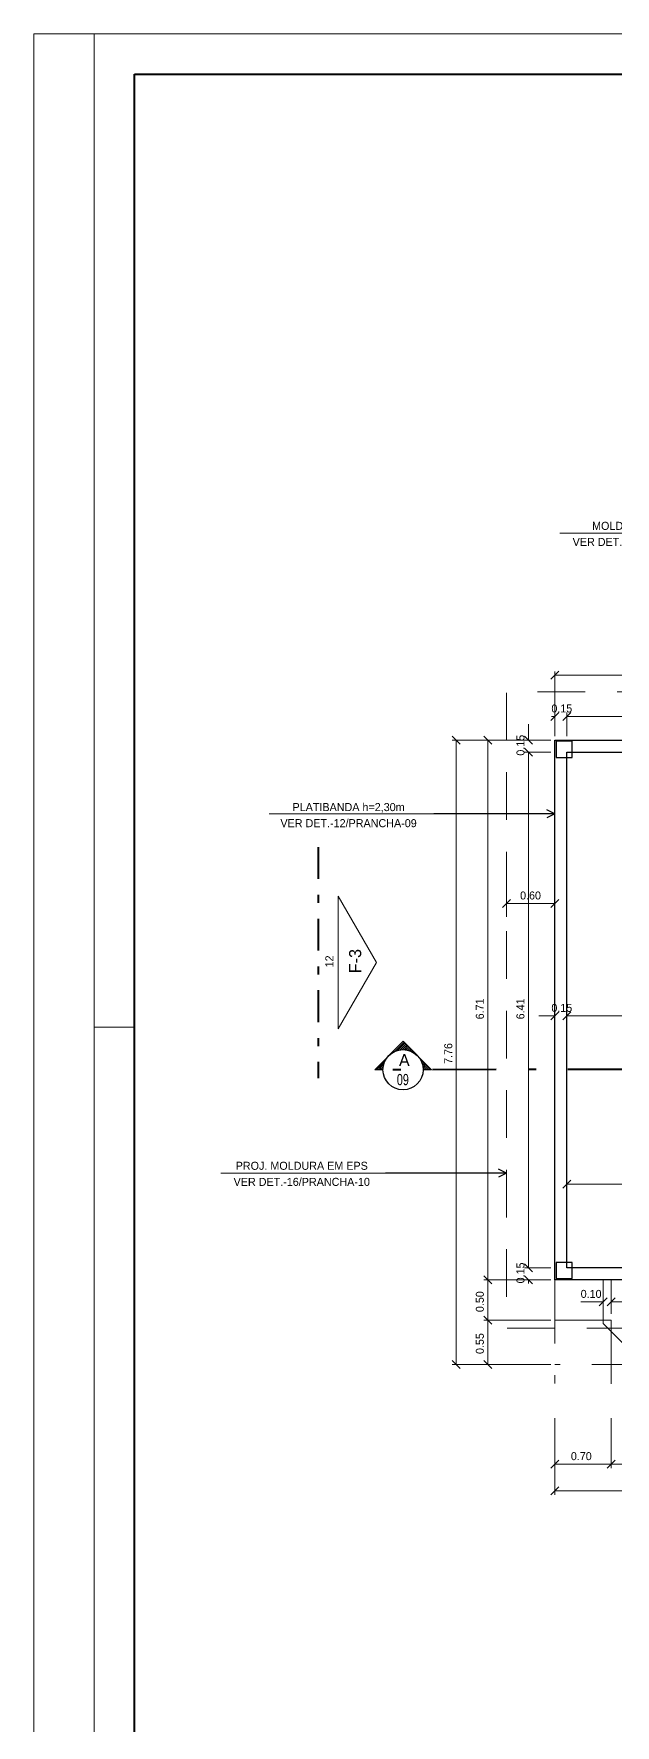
# Model space of a CAD drawing. Header units: metres. Extents: x 3.9 to 63.3, y 8 to 50.1.
# Drawn here: x 3.9 to 11.12, y 29.04 to 50.07 of the extents above; entities that cross this region are included whole.
import ezdxf
from ezdxf.enums import TextEntityAlignment as Align

# ---------------------------------------------------------------- set-up
doc = ezdxf.new("R2010")
doc.units = ezdxf.units.M
doc.header["$MEASUREMENT"] = 0
for name, pattern in [('DGN Style 2', [0.988287, 0.592972, -0.395315]), ('DGN Style 3', [1.383601, 0.988287, -0.395315]), ('DGN Style 4', [1.582247, 0.790629, -0.395315, 0.000988287, -0.395315])]:
    doc.linetypes.add(name, pattern=pattern)
doc.layers.get('Defpoints').update_dxf_attribs({"lineweight": 0})
doc.layers.add('6', color=6, linetype='Continuous')
for name, color, linetype, lineweight in [('CORNIJAS_VAR NA PLANTA PTIPO 1', 7, 'Continuous', 0), ('Level 12', 7, 'Continuous', 0), ('Level 27-1', 7, 'Continuous', 0), ('Level 3', 7, 'Continuous', 0), ('Level 39', 7, 'Continuous', 0), ('Level 60-1', 7, 'Continuous', 0), ('Level 62-1', 7, 'Continuous', 0), ('Level 63', 7, 'Continuous', 0)]:
    doc.layers.add(name, color=color, linetype=linetype, lineweight=lineweight)
doc.styles.add('Style-INTL_ENGINEERING', font='INTL_ENGINEERING.shx')
doc.dimstyles.get("Standard").update_dxf_attribs({"dimtxt": 0.18, "dimasz": 0.18, "dimexe": 0.18, "dimexo": 0.0625, "dimgap": 0.09, "dimtad": 0, "dimtih": 1, "dimtoh": 1, "dimdec": 4, "dimzin": 1, "dimdsep": 46, "dimtxsty": 'Standard', "dimcen": 0, "dimadec": 0, "dimazin": 0, "dimtfac": 1, "dimtdec": 4, "dimtofl": 0, "dimtmove": 0, "dimatfit": 3, "dimfxl": 0, "dimtolj": 1, "dimtzin": 1, "dimarcsym": 0})

# ---------------------------------------------------------------- blocks, each defined once
blk = doc.blocks.new('*D425')
at = {"layer": 'Defpoints', "color": 2, "linetype": 'Continuous', "lineweight": 0}
for p, q in [((10.375, 32.86), (10.375, 31.906)), ((50.625, 32.86), (50.625, 31.906)), ((10.325, 31.906), (10.424, 32.006)), ((50.674, 32.006), (50.575, 31.906)), ((50.625, 31.956), (10.375, 31.956))]:
    blk.add_line(p, q, dxfattribs=at)
at = {"layer": 'Defpoints'}
for p in [(10.375, 32.909), (50.625, 32.909), (10.375, 31.956), (30.5, 31.956)]:
    blk.add_point(p, dxfattribs=at)
at = {"layer": 'Defpoints', "color": 2, "linetype": 'Continuous', "lineweight": 0, "style": 'Style-INTL_ENGINEERING'}
blk.add_text('40.25', height=0.0995, dxfattribs=at).set_placement((30.309, 32.055), align=Align.MIDDLE_LEFT)
blk = doc.blocks.new('_Oblique')
at = {"color": 0, "linetype": 'ByBlock', "lineweight": -2}
blk.add_line((0.5, 0.5), (-0.5, -0.5), dxfattribs=at)
blk = doc.blocks.new('*D453')
at = {"layer": 'Defpoints', "color": 2, "linetype": 'Continuous', "lineweight": 0}
for p, q in [((11.075, 32.86), (11.075, 32.239)), ((11.625, 32.86), (11.625, 32.239)), ((11.025, 32.239), (11.124, 32.338)), ((11.625, 32.288), (11.075, 32.288)), ((11.674, 32.338), (11.575, 32.239))]:
    blk.add_line(p, q, dxfattribs=at)
at = {"layer": 'Defpoints'}
for p in [(11.075, 32.909), (11.625, 32.909), (11.075, 32.288), (11.35, 32.288)]:
    blk.add_point(p, dxfattribs=at)
at = {"layer": 'Defpoints', "color": 2, "linetype": 'Continuous', "lineweight": 0, "style": 'Style-INTL_ENGINEERING'}
blk.add_text('0.55', height=0.0995, dxfattribs=at).set_placement((11.203, 32.388), align=Align.MIDDLE_LEFT)
blk = doc.blocks.new('*D454')
at = {"layer": 'Defpoints', "color": 2, "linetype": 'Continuous', "lineweight": 0}
for p, q in [((10.375, 32.86), (10.375, 32.239)), ((11.075, 32.86), (11.075, 32.239)), ((10.325, 32.239), (10.424, 32.338)), ((11.075, 32.288), (10.375, 32.288)), ((11.124, 32.338), (11.025, 32.239))]:
    blk.add_line(p, q, dxfattribs=at)
at = {"layer": 'Defpoints'}
for p in [(10.375, 32.909), (11.075, 32.909), (10.375, 32.288), (10.725, 32.288)]:
    blk.add_point(p, dxfattribs=at)
at = {"layer": 'Defpoints', "color": 2, "linetype": 'Continuous', "lineweight": 0, "style": 'Style-INTL_ENGINEERING'}
blk.add_text('0.70', height=0.0995, dxfattribs=at).set_placement((10.574, 32.388), align=Align.MIDDLE_LEFT)
blk = doc.blocks.new('*D455')
at = {"layer": 'Defpoints', "color": 2, "linetype": 'Continuous', "lineweight": 0}
for p, q in [((9.725, 39.209), (9.824, 39.308)), ((9.775, 39.091), (9.775, 39.308)), ((9.943, 39.258), (9.775, 39.258)), ((9.775, 39.258), (10.375, 39.258)), ((10.424, 39.308), (10.325, 39.209)), ((10.375, 38.938), (10.375, 39.308))]:
    blk.add_line(p, q, dxfattribs=at)
at = {"layer": 'Defpoints'}
for p in [(9.775, 39.258), (10.096, 39.258), (9.775, 39.041), (10.375, 38.889)]:
    blk.add_point(p, dxfattribs=at)
at = {"layer": 'Defpoints', "color": 2, "linetype": 'Continuous', "lineweight": 0, "style": 'Style-INTL_ENGINEERING'}
blk.add_text('0.60', height=0.0995, dxfattribs=at).set_placement((9.943, 39.358), align=Align.MIDDLE_LEFT)
blk = doc.blocks.new('*D457')
at = {"layer": 'Defpoints', "color": 2, "linetype": 'Continuous', "lineweight": 0}
for p, q in [((9.996, 41.189), (10.096, 41.089)), ((10.325, 41.139), (9.996, 41.139)), ((10.046, 34.729), (10.046, 41.139)), ((10.096, 34.679), (9.996, 34.779)), ((10.325, 34.729), (9.996, 34.729))]:
    blk.add_line(p, q, dxfattribs=at)
at = {"layer": 'Defpoints'}
for p in [(10.046, 41.139), (10.375, 41.139), (10.046, 37.934), (10.375, 34.729)]:
    blk.add_point(p, dxfattribs=at)
at = {"layer": 'Defpoints', "color": 2, "linetype": 'Continuous', "lineweight": 0, "style": 'Style-INTL_ENGINEERING'}
blk.add_text('6.41', height=0.0995, rotation=90, dxfattribs=at).set_placement((9.947, 37.818), align=Align.MIDDLE_LEFT)
blk = doc.blocks.new('*D458')
at = {"layer": 'Defpoints', "color": 2, "linetype": 'Continuous', "lineweight": 0}
for p, q in [((10.046, 41.489), (10.046, 41.289)), ((10.096, 41.239), (9.996, 41.339)), ((10.325, 41.289), (9.996, 41.289)), ((9.996, 41.189), (10.096, 41.089)), ((10.325, 41.139), (9.996, 41.139)), ((10.046, 41.096), (10.046, 41.139))]:
    blk.add_line(p, q, dxfattribs=at)
at = {"layer": 'Defpoints'}
for p in [(10.046, 41.289), (10.046, 41.214), (10.375, 41.289), (10.375, 41.139)]:
    blk.add_point(p, dxfattribs=at)
at = {"layer": 'Defpoints', "color": 2, "linetype": 'Continuous', "lineweight": 0, "style": 'Style-INTL_ENGINEERING'}
blk.add_text('0.15', height=0.0995, rotation=90, dxfattribs=at).set_placement((9.947, 41.096), align=Align.MIDDLE_LEFT)
blk = doc.blocks.new('*D456')
at = {"layer": 'Defpoints', "color": 2, "linetype": 'Continuous', "lineweight": 0}
for p, q in [((10.046, 34.929), (10.046, 34.729)), ((10.096, 34.679), (9.996, 34.779)), ((10.325, 34.729), (9.996, 34.729)), ((9.996, 34.629), (10.096, 34.529)), ((10.325, 34.579), (9.996, 34.579)), ((10.046, 34.536), (10.046, 34.579))]:
    blk.add_line(p, q, dxfattribs=at)
at = {"layer": 'Defpoints'}
for p in [(10.046, 34.729), (10.375, 34.729), (10.046, 34.654), (10.375, 34.579)]:
    blk.add_point(p, dxfattribs=at)
at = {"layer": 'Defpoints', "color": 2, "linetype": 'Continuous', "lineweight": 0, "style": 'Style-INTL_ENGINEERING'}
blk.add_text('0.15', height=0.0995, rotation=90, dxfattribs=at).set_placement((9.947, 34.536), align=Align.MIDDLE_LEFT)
blk = doc.blocks.new('*D460')
at = {"layer": 'Defpoints', "color": 2, "linetype": 'Continuous', "lineweight": 0}
for p, q in [((9.491, 34.629), (9.591, 34.529)), ((10.325, 34.579), (9.492, 34.579)), ((9.541, 34.579), (9.541, 34.079)), ((9.591, 34.029), (9.491, 34.129)), ((10.325, 34.079), (9.492, 34.079))]:
    blk.add_line(p, q, dxfattribs=at)
at = {"layer": 'Defpoints'}
for p in [(10.375, 34.579), (9.541, 34.329), (9.541, 34.079), (10.375, 34.079)]:
    blk.add_point(p, dxfattribs=at)
at = {"layer": 'Defpoints', "color": 2, "linetype": 'Continuous', "lineweight": 0, "style": 'Style-INTL_ENGINEERING'}
blk.add_text('0.50', height=0.0995, rotation=90, dxfattribs=at).set_placement((9.442, 34.179), align=Align.MIDDLE_LEFT)
blk = doc.blocks.new('*D461')
at = {"layer": 'Defpoints', "color": 2, "linetype": 'Continuous', "lineweight": 0}
for p, q in [((9.491, 34.129), (9.591, 34.029)), ((10.325, 34.079), (9.492, 34.079)), ((9.541, 34.079), (9.541, 33.529)), ((9.591, 33.479), (9.491, 33.579)), ((10.325, 33.529), (9.492, 33.529))]:
    blk.add_line(p, q, dxfattribs=at)
at = {"layer": 'Defpoints'}
for p in [(10.375, 34.079), (9.541, 33.804), (9.541, 33.529), (10.375, 33.529)]:
    blk.add_point(p, dxfattribs=at)
at = {"layer": 'Defpoints', "color": 2, "linetype": 'Continuous', "lineweight": 0, "style": 'Style-INTL_ENGINEERING'}
blk.add_text('0.55', height=0.0995, rotation=90, dxfattribs=at).set_placement((9.442, 33.658), align=Align.MIDDLE_LEFT)
blk = doc.blocks.new('*D459')
at = {"layer": 'Defpoints', "color": 2, "linetype": 'Continuous', "lineweight": 0}
for p, q in [((9.491, 41.339), (9.591, 41.239)), ((10.325, 41.289), (9.492, 41.289)), ((9.541, 41.289), (9.541, 34.579)), ((9.591, 34.529), (9.491, 34.629)), ((10.325, 34.579), (9.492, 34.579))]:
    blk.add_line(p, q, dxfattribs=at)
at = {"layer": 'Defpoints'}
for p in [(10.375, 41.289), (9.541, 37.934), (9.541, 34.579), (10.375, 34.579)]:
    blk.add_point(p, dxfattribs=at)
at = {"layer": 'Defpoints', "color": 2, "linetype": 'Continuous', "lineweight": 0, "style": 'Style-INTL_ENGINEERING'}
blk.add_text('6.71', height=0.0995, rotation=90, dxfattribs=at).set_placement((9.442, 37.818), align=Align.MIDDLE_LEFT)
blk = doc.blocks.new('*D462')
at = {"layer": 'Defpoints', "color": 2, "linetype": 'Continuous', "lineweight": 0}
for p, q in [((9.1, 41.339), (9.199, 41.239)), ((10.325, 41.289), (9.1, 41.289)), ((9.149, 41.289), (9.149, 33.529)), ((9.199, 33.479), (9.1, 33.579)), ((10.325, 33.529), (9.1, 33.529))]:
    blk.add_line(p, q, dxfattribs=at)
at = {"layer": 'Defpoints'}
for p in [(10.375, 41.289), (9.149, 37.409), (9.149, 33.529), (10.375, 33.529)]:
    blk.add_point(p, dxfattribs=at)
at = {"layer": 'Defpoints', "color": 2, "linetype": 'Continuous', "lineweight": 0, "style": 'Style-INTL_ENGINEERING'}
blk.add_text('7.76', height=0.0995, rotation=90, dxfattribs=at).set_placement((9.05, 37.264), align=Align.MIDDLE_LEFT)
blk = doc.blocks.new('*D464')
at = {"layer": 'Defpoints', "color": 2, "linetype": 'Continuous', "lineweight": 0}
for p, q in [((10.475, 41.534), (10.574, 41.634)), ((10.525, 41.339), (10.525, 41.633)), ((14.184, 41.634), (14.085, 41.534)), ((14.135, 41.339), (14.135, 41.633)), ((10.525, 41.584), (14.135, 41.584))]:
    blk.add_line(p, q, dxfattribs=at)
at = {"layer": 'Defpoints'}
for p in [(12.33, 41.584), (14.135, 41.584), (10.525, 41.289), (14.135, 41.289)]:
    blk.add_point(p, dxfattribs=at)
at = {"layer": 'Defpoints', "color": 2, "linetype": 'Continuous', "lineweight": 0, "style": 'Style-INTL_ENGINEERING'}
blk.add_text('3.61', height=0.0995, dxfattribs=at).set_placement((12.213, 41.683), align=Align.MIDDLE_LEFT)
blk = doc.blocks.new('*D463')
at = {"layer": 'Defpoints', "color": 2, "linetype": 'Continuous', "lineweight": 0}
for p, q in [((10.424, 41.634), (10.325, 41.534)), ((10.375, 41.339), (10.375, 41.633)), ((10.475, 41.534), (10.574, 41.634)), ((10.525, 41.339), (10.525, 41.633)), ((10.332, 41.584), (10.375, 41.584)), ((10.724, 41.584), (10.525, 41.584))]:
    blk.add_line(p, q, dxfattribs=at)
at = {"layer": 'Defpoints'}
for p in [(10.45, 41.584), (10.525, 41.584), (10.375, 41.289), (10.525, 41.289)]:
    blk.add_point(p, dxfattribs=at)
at = {"layer": 'Defpoints', "color": 2, "linetype": 'Continuous', "lineweight": 0, "style": 'Style-INTL_ENGINEERING'}
blk.add_text('0.15', height=0.0995, dxfattribs=at).set_placement((10.332, 41.683), align=Align.MIDDLE_LEFT)
blk = doc.blocks.new('*D470')
at = {"layer": 'Defpoints', "color": 2, "linetype": 'Continuous', "lineweight": 0}
for p, q in [((10.325, 42.045), (10.424, 42.145)), ((10.375, 41.339), (10.375, 42.144)), ((10.375, 42.095), (14.135, 42.095)), ((14.184, 42.145), (14.085, 42.045)), ((14.135, 42.039), (14.135, 42.144))]:
    blk.add_line(p, q, dxfattribs=at)
at = {"layer": 'Defpoints'}
for p in [(12.255, 42.095), (14.135, 42.095), (14.135, 41.989), (10.375, 41.289)]:
    blk.add_point(p, dxfattribs=at)
at = {"layer": 'Defpoints', "color": 2, "linetype": 'Continuous', "lineweight": 0, "style": 'Style-INTL_ENGINEERING'}
blk.add_text('3.76', height=0.0995, dxfattribs=at).set_placement((12.11, 42.194), align=Align.MIDDLE_LEFT)
blk = doc.blocks.new('*D570')
at = {"layer": 'Defpoints', "color": 2, "linetype": 'Continuous', "lineweight": 0}
for p, q in [((15.185, 38.172), (15.185, 37.812)), ((10.475, 37.812), (10.574, 37.911)), ((10.525, 37.885), (10.525, 37.812)), ((15.185, 37.862), (10.525, 37.862)), ((15.234, 37.911), (15.135, 37.812))]:
    blk.add_line(p, q, dxfattribs=at)
at = {"layer": 'Defpoints'}
for p in [(15.185, 38.222), (10.525, 37.934), (10.525, 37.862), (12.855, 37.862)]:
    blk.add_point(p, dxfattribs=at)
at = {"layer": 'Defpoints', "color": 2, "linetype": 'Continuous', "lineweight": 0, "style": 'Style-INTL_ENGINEERING'}
blk.add_text('4.66', height=0.0995, dxfattribs=at).set_placement((12.707, 37.961), align=Align.MIDDLE_LEFT)
blk = doc.blocks.new('*D571')
at = {"layer": 'Defpoints', "color": 2, "linetype": 'Continuous', "lineweight": 0}
for p, q in [((10.175, 37.862), (10.375, 37.862)), ((10.424, 37.911), (10.325, 37.812)), ((10.375, 37.885), (10.375, 37.812)), ((10.475, 37.812), (10.574, 37.911)), ((10.525, 37.885), (10.525, 37.812)), ((10.567, 37.862), (10.525, 37.862))]:
    blk.add_line(p, q, dxfattribs=at)
at = {"layer": 'Defpoints'}
for p in [(10.375, 37.934), (10.375, 37.862), (10.45, 37.862), (10.525, 37.934)]:
    blk.add_point(p, dxfattribs=at)
at = {"layer": 'Defpoints', "color": 2, "linetype": 'Continuous', "lineweight": 0, "style": 'Style-INTL_ENGINEERING'}
blk.add_text('0.15', height=0.0995, dxfattribs=at).set_placement((10.332, 37.961), align=Align.MIDDLE_LEFT)
blk = doc.blocks.new('*D584')
at = {"layer": 'Defpoints', "color": 2, "linetype": 'Continuous', "lineweight": 0}
for p, q in [((10.475, 35.719), (10.574, 35.818)), ((10.525, 34.779), (10.525, 35.818)), ((16.305, 35.769), (10.525, 35.769)), ((16.354, 35.818), (16.255, 35.719)), ((16.305, 35.539), (16.305, 35.818))]:
    blk.add_line(p, q, dxfattribs=at)
at = {"layer": 'Defpoints'}
for p in [(10.525, 35.769), (13.415, 35.769), (16.305, 35.49), (10.525, 34.729)]:
    blk.add_point(p, dxfattribs=at)
at = {"layer": 'Defpoints', "color": 2, "linetype": 'Continuous', "lineweight": 0, "style": 'Style-INTL_ENGINEERING'}
blk.add_text('5.78', height=0.0995, dxfattribs=at).set_placement((13.273, 35.868), align=Align.MIDDLE_LEFT)
blk = doc.blocks.new('*D608')
at = {"layer": 'Defpoints', "color": 2, "linetype": 'Continuous', "lineweight": 0}
for p, q in [((10.975, 34.53), (10.975, 34.256)), ((11.075, 34.53), (11.075, 34.256)), ((10.696, 34.305), (10.975, 34.305)), ((11.024, 34.355), (10.925, 34.256)), ((11.025, 34.256), (11.124, 34.355)), ((11.274, 34.305), (11.075, 34.305))]:
    blk.add_line(p, q, dxfattribs=at)
at = {"layer": 'Defpoints'}
for p in [(10.975, 34.579), (11.075, 34.579), (10.818, 34.305), (11.075, 34.305)]:
    blk.add_point(p, dxfattribs=at)
at = {"layer": 'Defpoints', "color": 2, "linetype": 'Continuous', "lineweight": 0, "style": 'Style-INTL_ENGINEERING'}
blk.add_text('0.10', height=0.0995, dxfattribs=at).set_placement((10.696, 34.405), align=Align.MIDDLE_LEFT)
blk = doc.blocks.new('*U619')
at = {"layer": 'Level 3', "color": 2, "linetype": 'Continuous', "lineweight": 30}
for p, q in [((-22.105, -0.045), (-21.752, 0.308)), ((-21.752, 0.308), (-21.398, -0.045)), ((-22.002, -0.045), (-22.105, -0.045)), ((-21.398, -0.045), (-21.502, -0.045))]:
    blk.add_line(p, q, dxfattribs=at)
at = {"layer": 'Level 3', "color": 2, "linetype": 'Continuous', "lineweight": 13}
for p, q in [((-21.856, 0.182), (-21.741, 0.297)), ((-21.819, 0.196), (-21.73, 0.285)), ((-21.789, 0.202), (-21.717, 0.274)), ((-21.763, 0.204), (-21.705, 0.262)), ((-21.74, 0.204), (-21.693, 0.25)), ((-21.719, 0.202), (-21.682, 0.238)), ((-21.698, 0.199), (-21.67, 0.226)), ((-21.679, 0.194), (-21.658, 0.216)), ((-22.083, -0.045), (-21.98, 0.059)), ((-22.059, -0.045), (-21.994, 0.022)), ((-21.661, 0.188), (-21.646, 0.203)), ((-21.645, 0.181), (-21.635, 0.191)), ((-21.629, 0.173), (-21.623, 0.179)), ((-21.615, 0.164), (-21.611, 0.168)), ((-21.601, 0.154), (-21.599, 0.156)), ((-21.589, 0.144), (-21.587, 0.144)), ((-21.554, 0.108), (-21.552, 0.109)), ((-21.544, 0.093), (-21.54, 0.097)), ((-21.535, 0.079), (-21.528, 0.085)), ((-21.527, 0.064), (-21.517, 0.073)), ((-21.519, 0.047), (-21.505, 0.062)), ((-21.513, 0.03), (-21.493, 0.05)), ((-21.508, 0.011), (-21.481, 0.038)), ((-21.504, -0.009), (-21.471, 0.026)), ((-21.502, -0.03), (-21.458, 0.014)), ((-21.494, -0.045), (-21.446, 0.003)), ((-22.036, -0.044), (-21.999, -0.008)), ((-22.012, -0.045), (-22.001, -0.033)), ((-21.47, -0.045), (-21.434, -0.009)), ((-21.447, -0.045), (-21.422, -0.021)), ((-21.423, -0.045), (-21.412, -0.033)), ((-21.4, -0.044), (-21.399, -0.045))]:
    blk.add_line(p, q, dxfattribs=at)
at = {"layer": 'Level 3', "color": 2, "linetype": 'DGN Style 4', "lineweight": 40}
blk.add_line((-18.914, -0.044), (-22.252, -0.045), dxfattribs=at)
at = {"layer": 'Level 3', "color": 2, "linetype": 'Continuous', "lineweight": 30}
blk.add_circle((-21.753, -0.045), 0.25, dxfattribs=at)
at = {"layer": 'Level 3', "color": 2, "linetype": 'Continuous', "lineweight": 13}
blk.add_arc((-21.753, -0.045), 0.25, 0.0007, 180.0007, dxfattribs=at)
for p in [(-21.576, 0.132), (-21.564, 0.12)]:
    blk.add_point(p, dxfattribs=at)
at = {"layer": 'Level 3', "color": 2, "linetype": 'Continuous', "lineweight": 30, "style": 'Style-INTL_ENGINEERING'}
blk.add_text('A', height=0.15, rotation=0.0007, dxfattribs=at).set_placement((-21.804, -0.001))
at = {"layer": 'Level 3', "color": 2, "linetype": 'Continuous', "lineweight": 13, "style": 'Style-INTL_ENGINEERING', "width": 0.714283}
blk.add_text('09', height=0.14, rotation=0.0007, dxfattribs=at).set_placement((-21.681, -0.168), align=Align.MIDDLE_RIGHT)
blk = doc.blocks.new('*U620')
at = {"layer": 'Level 3', "color": 2, "linetype": 'DGN Style 4', "lineweight": 40}
blk.add_line((-0.729, -2.874), (-0.729, 2.873), dxfattribs=at)
at = {"layer": 'Level 3', "color": 2, "linetype": 'Continuous', "lineweight": 13, "extrusion": (0, 0, -1), "flags": 128}
blk.add_lwpolyline([(0.228, 1.65), (0.228, -1.651), (-0.726, -0.002)], close=True, dxfattribs=at)
at = {"layer": 'Level 3', "color": 2, "linetype": 'Continuous', "lineweight": 13, "extrusion": (0, 0, -1), "style": 'Style-INTL_ENGINEERING'}
blk.add_text('12', height=0.2, rotation=269.9993, dxfattribs=at).set_placement((0.448, -0.03), align=Align.MIDDLE_CENTER)
at = {"layer": 'Level 3', "color": 2, "linetype": 'Continuous', "lineweight": 30, "extrusion": (0, 0, -1), "style": 'Style-INTL_ENGINEERING'}
blk.add_text('F-3', height=0.3001, rotation=269.9993, dxfattribs=at).set_placement((-0.194, -0.038), align=Align.MIDDLE_CENTER)
blk = doc.blocks.new('TerminatorOpen')
at = {"color": 0, "linetype": 'ByBlock', "lineweight": -2}
for q in [(-1, 0.5), (-1, 0), (-1, -0.5)]:
    blk.add_line((0, 0), q, dxfattribs=at)
blk = doc.blocks.new('*U684')
at = {"layer": 'CORNIJAS_VAR NA PLANTA PTIPO 1', "color": 7, "linetype": 'DGN Style 3', "lineweight": 13, "flags": 128}
blk.add_lwpolyline([(-14.195, -4.27), (-18.875, -4.27), (-19.425, -3.72), (-19.425, -3.22)], dxfattribs=at)
at = {"layer": 'Level 60-1', "color": 7, "linetype": 'Continuous', "lineweight": 13, "flags": 128}
blk.add_lwpolyline([(-14.195, -4.27), (-14.195, -4.37), (-18.916, -4.37), (-19.525, -3.761), (-19.525, -3.22)], dxfattribs=at)
at = {"layer": 'Level 62-1', "color": 7, "linetype": 'Continuous', "lineweight": 13, "flags": 128}
blk.add_lwpolyline([(-14.195, -4.27), (-14.195, -4.37), (-18.916, -4.37), (-19.525, -3.761), (-19.525, -3.22)], dxfattribs=at)

msp = doc.modelspace()

# ---------------------------------------------------------------- linework, layer by layer
at = {"layer": '6', "linetype": 'Continuous'}
for points in [[(10.39, 41.075), (10.59, 41.075), (10.59, 41.275), (10.39, 41.275), (10.39, 41.075)], [(10.39, 34.595), (10.59, 34.595), (10.59, 34.795), (10.39, 34.795), (10.39, 34.595)]]:
    msp.add_lwpolyline(points, dxfattribs=at)
at = {"layer": 'Defpoints', "color": 2, "linetype": 'DGN Style 4', "lineweight": 0}
for p, q in [((10.375, 34.579), (10.375, 32.909)), ((11.075, 34.079), (10.375, 34.079)), ((11.075, 34.079), (11.075, 32.909)), ((11.625, 33.529), (10.375, 33.529))]:
    msp.add_line(p, q, dxfattribs=at)
at = {"layer": 'Level 12', "color": 2, "linetype": 'Continuous', "lineweight": 13}
for p, q in [((10.436, 43.862), (12.484, 43.862)), ((6.823, 40.372), (8.871, 40.372)), ((6.223, 35.907), (8.271, 35.907))]:
    msp.add_line(p, q, dxfattribs=at)
at = {"layer": 'Level 27-1', "color": 7, "linetype": 'DGN Style 2', "lineweight": 13, "flags": 128}
msp.add_lwpolyline([(16.305, 33.979), (9.775, 33.979), (9.775, 41.889), (15.185, 41.889)], dxfattribs=at)
at = {"layer": 'Level 39', "color": 7, "linetype": 'Continuous', "lineweight": 30, "flags": 128}
for points in [[(11.325, 34.579), (10.375, 34.579), (10.375, 41.289), (15.185, 41.289), (15.185, 41.739)], [(11.325, 34.729), (10.525, 34.729), (10.525, 41.139), (15.185, 41.139)]]:
    msp.add_lwpolyline(points, dxfattribs=at)
at = {"layer": 'Level 63', "color": 131, "linetype": 'Continuous', "lineweight": 0}
for p, q in [((4.649, 22.869), (4.649, 50.069)), ((4.649, 37.719), (5.149, 37.719))]:
    msp.add_line(p, q, dxfattribs=at)
at = {"layer": 'Level 63', "color": 131, "linetype": 'Continuous', "lineweight": 40}
for p, q in [((5.149, 8.519), (5.149, 49.569)), ((5.149, 49.569), (62.85, 49.569))]:
    msp.add_line(p, q, dxfattribs=at)
at = {"layer": 'Level 63', "color": 131, "linetype": 'Continuous', "lineweight": 0, "flags": 128}
msp.add_lwpolyline([(63.349, 50.069), (3.899, 50.069), (3.899, 8.019), (63.349, 8.019)], close=True, dxfattribs=at)

# ---------------------------------------------------------------- block references
at = {"layer": 'Level 3', "color": 2, "linetype": 'Continuous', "lineweight": 13, "extrusion": (0, 0, -1), "xscale": 0.4998882411011977, "yscale": 0.4998882411011977, "zscale": 0.4998882411011977, "rotation": 180}
msp.add_blockref('*U620', (-7.796, 38.523), dxfattribs=at)
at = {"layer": 'Level 3', "color": 2, "linetype": 'Continuous', "lineweight": 30}
msp.add_blockref('*U619', (30.241, 37.237), dxfattribs=at)
at = {"layer": 'Level 62-1', "color": 7, "linetype": 'Continuous', "lineweight": 13}
msp.add_blockref('*U684', (30.5, 37.799), dxfattribs=at)

# ---------------------------------------------------------------- texts
at = {"layer": 'Level 12', "color": 2, "linetype": 'Continuous', "lineweight": 13, "char_height": 0.1, "attachment_point": 5, "line_spacing_factor": 1.200006, "style": 'Style-INTL_ENGINEERING'}
for s, insert in [('MOLDURA EM EPS\\PVER DET.-15/PRANCHA-10\\P', (11.443, 43.852)), ('PLATIBANDA h=2,30m\\PVER DET.-12/PRANCHA-09\\P', (7.811, 40.356)), ('PROJ. MOLDURA EM EPS\\PVER DET.-16/PRANCHA-10\\P', (7.229, 35.897))]:
    msp.add_mtext(s, dxfattribs=dict(at, insert=insert))

# ---------------------------------------------------------------- dimensions: what is measured, and where the dimension line sits
at = {"layer": 'Defpoints', "color": 2, "linetype": 'Continuous', "lineweight": 0}
for base, p1, p2, picture, middle in [((14.135, 42.095), (10.375, 41.289), (14.135, 41.989), '*D470', (12.255, 42.095)), ((14.135, 41.584), (10.525, 41.289), (14.135, 41.289), '*D464', (12.33, 41.584))]:
    dim = msp.add_linear_dim(base=base, p1=p1, p2=p2, dimstyle='Standard', override={"dimtxt": 0.0995, "dimasz": 0.0995, "dimexe": 0.0495, "dimexo": 0.0495, "dimgap": 0.0495, "dimtad": 1, "dimtih": 0, "dimtoh": 0, "dimdec": 2, "dimzin": 3, "dimtxsty": 'Style-INTL_ENGINEERING', "dimblk": 'Oblique', "dimclre": 2, "dimtdec": 2, "dimatfit": 1, "dimfrac": 2, "dimtolj": 0, "dimtzin": 3, "dimlwe": 0}, dxfattribs=at)
    dim.commit()
    dim.dimension.update_dxf_attribs({"geometry": picture, "text_midpoint": middle})
for base, p1, p2, picture, middle in [((10.525, 41.584), (10.375, 41.289), (10.525, 41.289), '*D463', (10.45, 41.584)), ((11.075, 34.305), (10.975, 34.579), (11.075, 34.579), '*D608', (10.818, 34.305))]:
    dim = msp.add_linear_dim(base=base, p1=p1, p2=p2, dimstyle='Standard', override={"dimtxt": 0.0995, "dimasz": 0.0995, "dimexe": 0.0495, "dimexo": 0.0495, "dimgap": 0.0495, "dimtad": 1, "dimtih": 0, "dimtoh": 0, "dimdec": 2, "dimzin": 3, "dimtxsty": 'Style-INTL_ENGINEERING', "dimblk": 'Oblique', "dimclre": 2, "dimtdec": 2, "dimatfit": 1, "dimfrac": 2, "dimtolj": 0, "dimtzin": 3, "dimlwe": 0}, dxfattribs=at)
    dim.commit()
    dim.dimension.update_dxf_attribs({"geometry": picture, "text_midpoint": middle, "dimtype": 160})
for base, p1, p2, angle, override, picture, middle in [((10.046, 41.289), (10.375, 41.139), (10.375, 41.289), 90, {"dimtxt": 0.0995, "dimasz": 0.0995, "dimexe": 0.0495, "dimexo": 0.0495, "dimgap": 0.0495, "dimtad": 1, "dimtih": 0, "dimtoh": 0, "dimdec": 2, "dimzin": 3, "dimtxsty": 'Style-INTL_ENGINEERING', "dimblk": 'Oblique', "dimclre": 2, "dimtdec": 2, "dimatfit": 1, "dimfrac": 2, "dimtolj": 0, "dimtzin": 3, "dimlwe": 0}, '*D458', (10.046, 41.214)), ((9.775, 39.258), (10.375, 38.889), (9.775, 39.041), 180, {"dimtxt": 0.0995, "dimasz": 0.0995, "dimexe": 0.0495, "dimexo": 0.0495, "dimgap": 0.0495, "dimtad": 1, "dimtih": 0, "dimtoh": 0, "dimdec": 2, "dimzin": 3, "dimtxsty": 'Style-INTL_ENGINEERING', "dimblk": 'Oblique', "dimclre": 2, "dimtdec": 2, "dimatfit": 1, "dimfrac": 2, "dimtolj": 0, "dimtzin": 3, "dimlwe": 0}, '*D455', (10.096, 39.258)), ((10.375, 37.862), (10.525, 37.934), (10.375, 37.934), 180, {"dimtxt": 0.0995, "dimasz": 0.0995, "dimexe": 0.0495, "dimexo": 0.0495, "dimgap": 0.0495, "dimtad": 1, "dimtih": 0, "dimtoh": 0, "dimdec": 2, "dimzin": 3, "dimtxsty": 'Style-INTL_ENGINEERING', "dimblk": 'Oblique', "dimclre": 2, "dimtdec": 2, "dimatfit": 1, "dimtolj": 0, "dimtzin": 3, "dimlwe": 0}, '*D571', (10.45, 37.862)), ((10.046, 34.729), (10.375, 34.579), (10.375, 34.729), 90, {"dimtxt": 0.0995, "dimasz": 0.0995, "dimexe": 0.0495, "dimexo": 0.0495, "dimgap": 0.0495, "dimtad": 1, "dimtih": 0, "dimtoh": 0, "dimdec": 2, "dimzin": 3, "dimtxsty": 'Style-INTL_ENGINEERING', "dimblk": 'Oblique', "dimclre": 2, "dimtdec": 2, "dimatfit": 1, "dimfrac": 2, "dimtolj": 0, "dimtzin": 3, "dimlwe": 0}, '*D456', (10.046, 34.654))]:
    dim = msp.add_linear_dim(base=base, p1=p1, p2=p2, angle=angle, dimstyle='Standard', override=override, dxfattribs=at)
    dim.commit()
    dim.dimension.update_dxf_attribs({"geometry": picture, "text_midpoint": middle, "dimtype": 160})
for base, p1, p2, angle, override, picture, middle in [((9.149, 33.529), (10.375, 41.289), (10.375, 33.529), 270, {"dimtxt": 0.0995, "dimasz": 0.0995, "dimexe": 0.0495, "dimexo": 0.0495, "dimgap": 0.0495, "dimtad": 1, "dimtih": 0, "dimtoh": 0, "dimdec": 2, "dimzin": 3, "dimtxsty": 'Style-INTL_ENGINEERING', "dimblk": 'Oblique', "dimclre": 2, "dimtdec": 2, "dimatfit": 1, "dimtolj": 0, "dimtzin": 3, "dimlwe": 0}, '*D462', (9.149, 37.409)), ((9.541, 34.579), (10.375, 41.289), (10.375, 34.579), 270, {"dimtxt": 0.0995, "dimasz": 0.0995, "dimexe": 0.0495, "dimexo": 0.0495, "dimgap": 0.0495, "dimtad": 1, "dimtih": 0, "dimtoh": 0, "dimdec": 2, "dimzin": 3, "dimtxsty": 'Style-INTL_ENGINEERING', "dimblk": 'Oblique', "dimclre": 2, "dimtdec": 2, "dimatfit": 1, "dimtolj": 0, "dimtzin": 3, "dimlwe": 0}, '*D459', (9.541, 37.934)), ((10.046, 41.139), (10.375, 34.729), (10.375, 41.139), 90, {"dimtxt": 0.0995, "dimasz": 0.0995, "dimexe": 0.0495, "dimexo": 0.0495, "dimgap": 0.0495, "dimtad": 1, "dimtih": 0, "dimtoh": 0, "dimdec": 2, "dimzin": 3, "dimtxsty": 'Style-INTL_ENGINEERING', "dimblk": 'Oblique', "dimclre": 2, "dimtdec": 2, "dimatfit": 1, "dimfrac": 2, "dimtolj": 0, "dimtzin": 3, "dimlwe": 0}, '*D457', (10.046, 37.934)), ((10.525, 37.862), (15.185, 38.222), (10.525, 37.934), 180, {"dimtxt": 0.0995, "dimasz": 0.0995, "dimexe": 0.0495, "dimexo": 0.0495, "dimgap": 0.0495, "dimtad": 1, "dimtih": 0, "dimtoh": 0, "dimdec": 2, "dimzin": 3, "dimtxsty": 'Style-INTL_ENGINEERING', "dimblk": 'Oblique', "dimclre": 2, "dimtdec": 2, "dimatfit": 1, "dimtolj": 0, "dimtzin": 3, "dimlwe": 0}, '*D570', (12.855, 37.862)), ((10.525, 35.769), (16.305, 35.49), (10.525, 34.729), 180, {"dimtxt": 0.0995, "dimasz": 0.0995, "dimexe": 0.0495, "dimexo": 0.0495, "dimgap": 0.0495, "dimtad": 1, "dimtih": 0, "dimtoh": 0, "dimdec": 2, "dimzin": 3, "dimtxsty": 'Style-INTL_ENGINEERING', "dimblk": 'Oblique', "dimclre": 2, "dimtdec": 2, "dimatfit": 1, "dimtolj": 0, "dimtzin": 3, "dimlwe": 0}, '*D584', (13.415, 35.769)), ((9.541, 34.079), (10.375, 34.579), (10.375, 34.079), 270, {"dimtxt": 0.0995, "dimasz": 0.0995, "dimexe": 0.0495, "dimexo": 0.0495, "dimgap": 0.0495, "dimtad": 1, "dimtih": 0, "dimtoh": 0, "dimdec": 2, "dimzin": 3, "dimtxsty": 'Style-INTL_ENGINEERING', "dimblk": 'Oblique', "dimclre": 2, "dimtdec": 2, "dimatfit": 1, "dimtolj": 0, "dimtzin": 3, "dimlwe": 0}, '*D460', (9.541, 34.329)), ((9.541, 33.529), (10.375, 34.079), (10.375, 33.529), 270, {"dimtxt": 0.0995, "dimasz": 0.0995, "dimexe": 0.0495, "dimexo": 0.0495, "dimgap": 0.0495, "dimtad": 1, "dimtih": 0, "dimtoh": 0, "dimdec": 2, "dimzin": 3, "dimtxsty": 'Style-INTL_ENGINEERING', "dimblk": 'Oblique', "dimclre": 2, "dimtdec": 2, "dimatfit": 1, "dimtolj": 0, "dimtzin": 3, "dimlwe": 0}, '*D461', (9.541, 33.804)), ((10.375, 31.956), (50.625, 32.909), (10.375, 32.909), 180, {"dimtxt": 0.0995, "dimasz": 0.0995, "dimexe": 0.0495, "dimexo": 0.0495, "dimgap": 0.0495, "dimtad": 1, "dimtih": 0, "dimtoh": 0, "dimdec": 2, "dimzin": 3, "dimtxsty": 'Style-INTL_ENGINEERING', "dimblk": 'Oblique', "dimclre": 2, "dimtdec": 2, "dimatfit": 1, "dimtolj": 0, "dimtzin": 3, "dimlwe": 0}, '*D425', (30.5, 31.956)), ((10.375, 32.288), (11.075, 32.909), (10.375, 32.909), 180, {"dimtxt": 0.0995, "dimasz": 0.0995, "dimexe": 0.0495, "dimexo": 0.0495, "dimgap": 0.0495, "dimtad": 1, "dimtih": 0, "dimtoh": 0, "dimdec": 2, "dimzin": 3, "dimtxsty": 'Style-INTL_ENGINEERING', "dimblk": 'Oblique', "dimclre": 2, "dimtdec": 2, "dimatfit": 1, "dimtolj": 0, "dimtzin": 3, "dimlwe": 0}, '*D454', (10.725, 32.288)), ((11.075, 32.288), (11.625, 32.909), (11.075, 32.909), 180, {"dimtxt": 0.0995, "dimasz": 0.0995, "dimexe": 0.0495, "dimexo": 0.0495, "dimgap": 0.0495, "dimtad": 1, "dimtih": 0, "dimtoh": 0, "dimdec": 2, "dimzin": 3, "dimtxsty": 'Style-INTL_ENGINEERING', "dimblk": 'Oblique', "dimclre": 2, "dimtdec": 2, "dimatfit": 1, "dimtolj": 0, "dimtzin": 3, "dimlwe": 0}, '*D453', (11.35, 32.288))]:
    dim = msp.add_linear_dim(base=base, p1=p1, p2=p2, angle=angle, dimstyle='Standard', override=override, dxfattribs=at)
    dim.commit()
    dim.dimension.update_dxf_attribs({"geometry": picture, "text_midpoint": middle})

# ---------------------------------------------------------------- leaders
at = {"layer": 'Level 12', "color": 2, "linetype": 'Continuous', "lineweight": 13}
for points in [[(10.375, 40.372), (8.871, 40.372)], [(9.775, 35.907), (8.271, 35.907)]]:
    msp.add_leader(points, dimstyle='Standard', override={"dimtxt": 0.0995, "dimasz": 0.0995, "dimgap": 0, "dimtad": 1, "dimtxsty": 'Style-INTL_ENGINEERING', "dimldrblk": 'TerminatorOpen'}, dxfattribs=at)

doc.saveas('drawing.dxf')
